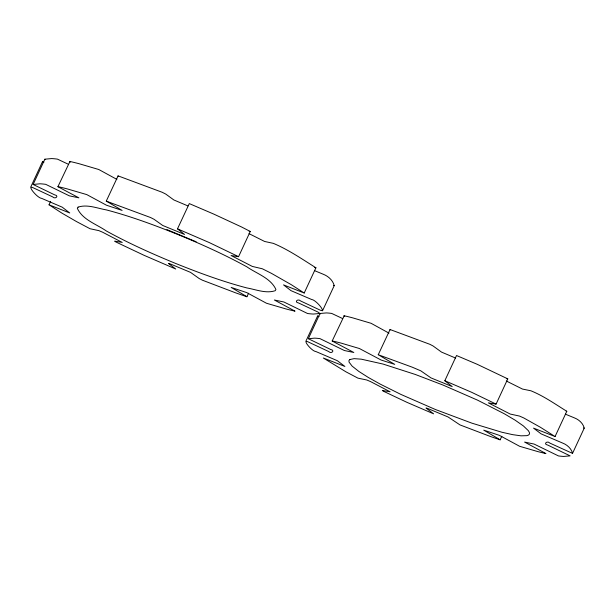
<?xml version="1.0" encoding="UTF-8"?>
<svg xmlns="http://www.w3.org/2000/svg" width="615" height="615" viewBox="0 0 615 615"><rect width="100%" height="100%" fill="white"/><g stroke="black" fill="none" stroke-linecap="round" stroke-linejoin="round"><path stroke-width="0.92" d="M248.614 293.232L246.869 296.761L235.929 292.955L202.412 280.202L199.183 278.534L190.558 272.384L170.378 263.966L168.472 263.42L175.736 269.032L143.972 255.271L115.851 241.972L114.705 241.134L122.239 242.433L102.682 232.247L98.946 230.656L90.028 228.726L76.529 221.585L61.861 213.09L49.031 204.81L69.733 212.959L62.238 207.178L41.582 198.338C37.161 198.107 25.253 183.378 34.04 188.167L52.559 196.831C55.289 199.806 59.632 195.616 54.535 194.801L33.118 184.469L39.914 183.793A291.226 27.913 24.9 0 1 45.718 184.339L69.403 195.862L78.881 197.838L57.91 186.706L69.933 161.468A291.226 27.913 24.9 0 1 79.097 163.721L98.8 169.517L116.888 179.396M69.618 161.461L70.448 162.106M388.964 333.122L371.091 323.298L352.649 317.847A279.387 26.776 24.9 0 0 344.2 315.764L332.169 341.002L353.833 352.487L344.346 350.512L319.977 338.634A279.387 26.776 24.9 0 0 314.649 338.142L308.307 338.727L330.524 349.435C335.621 350.25 331.277 354.44 328.548 351.465L309.168 342.394C300.65 337.704 311.682 351.373 315.841 351.519L337.328 360.697L344.884 366.44L323.336 358.015L346.084 371.906L357.938 378.14L366.817 380.009L370.553 381.592L390.11 391.786L382.346 390.479L383.276 391.155L407.015 402.371L433.613 413.834L426.003 408.014L427.909 408.552L448.089 416.978L459.974 424.904L490.193 436.404L500.08 439.833L501.825 436.312M343.877 315.795L344.707 316.402M332.208 340.948L332.492 340.979A279.387 26.776 24.9 0 1 340.948 343.062L359.391 348.513L381.115 360.036L394.73 364.364L378.271 354.732L412.273 367.193L420.798 370.83L430.946 377.887L452.186 386.581L444.822 380.731L456.522 355.516L477.194 364.295L507.79 378.871L496.074 404.116L488.364 402.871L510.212 414.049L519.483 416.063L523.665 417.9L540.508 427.34L555.099 436.55L533.543 428.125L541.108 433.867L562.587 443.046C567.168 444.73 571.45 448.673 572.55 453.324L584.25 428.109C583.097 423.335 578.869 419.53 574.295 417.831L565.4 414.164M507.782 378.909L506.637 378.74M187.89 205.91L173.853 199.96L165.781 194.094L162.237 192.295L118.088 175.875L106.257 201.136L150.529 217.51L154.073 219.309L162.698 225.459L184.538 234.453L177.497 228.842L189.289 203.596L213.789 214.105L241.511 226.958L250.259 231.455L238.551 256.709L231.063 255.502L252.304 266.418L262.39 268.801L271.469 273.368L291.395 284.753L304.225 293.032L283.523 284.883L291.018 290.664L311.674 299.513C316.141 299.789 327.91 314.327 319.216 309.683L300.697 301.012C297.975 298.044 293.624 302.234 298.729 303.049L317.932 312.043L320.492 313.904M250.251 231.494L249.137 231.332M246.984 296.738L231.155 287.42L246.846 292.655L266.441 303.233L285.867 308.914A291.226 27.913 24.9 0 0 295.031 311.167L274.375 300.005L283.853 301.98L307.538 313.504A291.226 27.913 24.9 0 0 313.343 314.05L326.35 312.927A279.387 26.776 24.9 0 1 331.685 313.419L342.493 318.509M378.225 354.778L390.056 329.517L429.839 344.3L433.083 345.976L441.501 352.088L455.53 358.038M500.195 439.817L483.728 430.139L499.418 435.374L519.621 446.29L537.479 451.502A279.387 26.776 24.9 0 0 545.936 453.586L524.595 442.077L534.081 444.053L558.451 455.93A279.387 26.776 24.9 0 0 563.786 456.422L570.12 455.876L547.904 445.129C542.807 444.314 547.15 440.125 549.879 443.1L572.48 453.37M30.765 186.975L42.45 161.791L43.934 162.168M33.148 184.408L44.849 159.193L51.614 158.578A291.226 27.913 24.9 0 1 57.426 159.124L67.973 164.082M49.039 204.849L50.653 201.374M304.217 292.994L315.925 267.779C302.142 259.115 288.404 249.659 273.329 243.356L264.611 241.464L248.998 233.631M305.901 341.21L317.586 316.025L319.062 316.402M308.338 338.665L320.046 313.45M322.506 310.836L334.214 285.629C332.946 280.44 328.364 276.204 323.375 274.298L314.903 270.792M555.084 436.512L566.792 411.297C555.13 404.07 543.637 395.937 530.86 390.771L522.466 389.057L506.299 381M584.235 428.14L583.481 427.994M334.214 285.629L333.438 285.506M177.497 228.842L209.285 242.579L238.559 256.67M315.925 267.817L314.565 267.479M44.849 159.193L45.31 159.654M444.822 380.731L471.413 392.193L496.082 404.086M57.91 186.676L58.225 186.676A291.226 27.913 24.9 0 1 67.389 188.936L86.815 194.617L106.41 205.195L122.101 210.422L106.31 201.09M566.161 411.251L566.792 411.297M196.147 241.757L166.873 229.579M390.348 329.932L389.948 329.609M118.388 176.29L117.988 175.967M317.586 316.025L317.663 316.771M42.45 161.791L42.527 162.621M78.09 207.117L77.336 208.331C82.402 219.732 96.601 224.198 106.341 230.986C128.266 243.048 151.113 253.342 174.23 262.874C197.961 272.46 222.03 281.409 246.807 287.92C255.978 289.527 265.941 293.786 275.166 290.726L275.92 289.519C270.854 278.118 256.655 273.652 246.915 266.856C224.99 254.802 202.143 244.509 179.026 234.976C155.295 225.39 131.233 216.442 106.449 209.923C97.278 208.316 87.322 204.065 78.09 207.117M349.804 359.56L348.943 360.613L349.036 362.066L352.088 366.086L358.768 371.375L368.447 377.541L380.247 384.129L400.888 394.415L435.412 409.505L471.943 423.182L501.894 432.245L512.687 434.659L521.028 435.827L526.886 435.658L528.631 434.997L529.484 433.952L529.392 432.499L528.346 430.669L523.427 425.964L515.147 420.183L504.285 413.757L477.548 400.15L443.015 385.059L415.31 374.466L383.045 364.057L361.312 359.175L354.109 358.645L349.804 359.56"/></g></svg>
